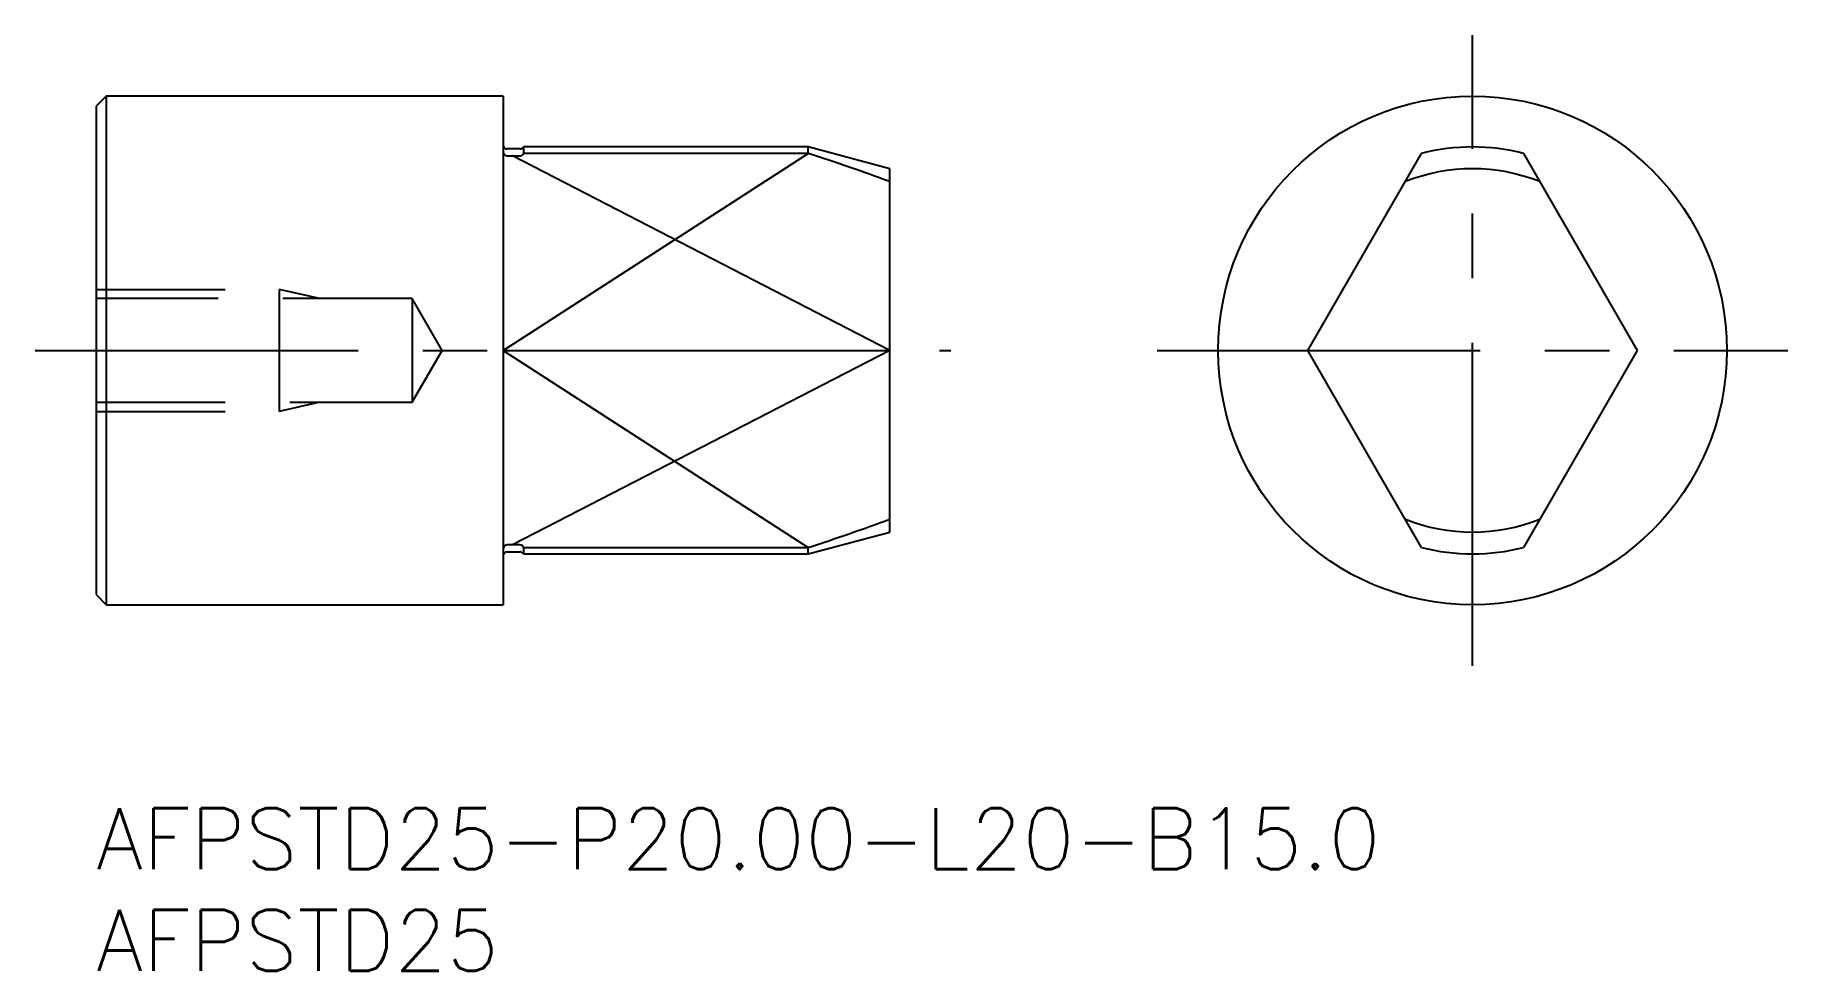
# Model space of a CAD drawing. Extents: x -3 to 83.1, y -8 to 38.
import ezdxf

# ---------------------------------------------------------------- set-up
doc = ezdxf.new("R2010")
doc.units = 0
doc.header["$LTSCALE"] = 0.5
doc.linetypes.add('CENTER', pattern=[50.8, 31.75, -6.35, 6.35, -6.35])
doc.linetypes.add('DASHED', pattern=[19.05, 12.7, -6.35])
for name, color, linetype in [('MSM_CENTER', 1, 'CENTER'), ('MSM_CONTINUOUS', 7, 'CONTINUOUS'), ('MSM_DASHED', 4, 'DASHED'), ('MSM_NARROW', 5, 'CONTINUOUS'), ('MSM_PART_NUMBER', 7, 'CONTINUOUS')]:
    doc.layers.add(name, color=color, linetype=linetype)
doc.styles.get("Standard").update_dxf_attribs({"font": 'txt.shx', "height": 1, "bigfont": 'bigfont.shx'})

# ---------------------------------------------------------------- blocks, each defined once
blk = doc.blocks.new('*U17')
at = {"layer": 'MSM_PART_NUMBER'}
blk.add_text('AFPSTD25-P20.00-L20-B15.0', height=3, dxfattribs=at).set_placement((0, -3))
blk = doc.blocks.new('*U18')
at = {"layer": 'MSM_PART_NUMBER'}
blk.add_text('AFPSTD25', height=3, dxfattribs=at).set_placement((0, -8))

msp = doc.modelspace()

# ---------------------------------------------------------------- linework, layer by layer
at = {"layer": 'MSM_CENTER'}
for p, q in [((67.643, 7), (67.643, 38)), ((-3, 22.5), (42, 22.5)), ((52.143, 22.5), (83.143, 22.5))]:
    msp.add_line(p, q, dxfattribs=at)
at = {"layer": 'MSM_CONTINUOUS'}
for p, q in [((0.5, 35), (0, 34.5)), ((0, 34.5), (0, 10.5)), ((20, 35), (0.5, 35)), ((0.5, 35), (0.5, 10)), ((20, 35), (20, 10)), ((20.827, 32.4), (20.2, 32.4)), ((20.2, 32.06), (20.827, 32.06)), ((35, 32.5), (21, 32.5)), ((21, 32.5), (21, 32.182)), ((35, 32.182), (21, 32.182)), ((39, 31.428), (35, 32.5)), ((59.553, 22.5), (65.143, 32.182)), ((70.143, 32.182), (75.734, 22.5)), ((39, 13.572), (39, 31.428)), ((20, 22.5), (39, 22.5)), ((65.143, 12.818), (59.553, 22.5)), ((75.734, 22.5), (70.143, 12.818)), ((20.827, 12.94), (20.2, 12.94)), ((35, 12.5), (39, 13.572)), ((20.2, 12.6), (20.827, 12.6)), ((21, 12.818), (21, 12.5)), ((21, 12.818), (35, 12.818)), ((21, 12.5), (35, 12.5)), ((0, 10.5), (0.5, 10)), ((0.5, 10), (20, 10))]:
    msp.add_line(p, q, dxfattribs=at)
msp.add_circle((67.643, 22.5), 12.5, dxfattribs=at)
for centre, radius, start, end in [((20.2, 32.6), 0.2, 180, 270), ((20.283, 32.303), 0.283, 179.9341, 208.38138), ((20.205, 32.25), 0.19, 205.57423, 268.37004), ((20.827, 32.6), 0.2, 270, 330), ((20.815, 32.261), 0.201, 273.32716, 336.97864), ((4.478, -62.319), 99.308, 69.65765, 72.10038), ((67.643, 22.5), 10, 75.52249, 104.47751), ((67.643, 22.5), 8.928, 68.30363, 111.69637), ((4.478, 107.319), 99.308, 287.89962, 290.34235), ((67.643, 22.5), 8.928, 248.30363, 291.69637), ((20.205, 12.75), 0.19, 91.62996, 154.42577), ((20.815, 12.739), 0.201, 23.02136, 86.67284), ((20.283, 12.697), 0.283, 151.61862, 180.0659), ((20.2, 12.4), 0.2, 90, 180), ((20.827, 12.4), 0.2, 30, 90), ((67.643, 22.5), 10, 255.52249, 284.47751)]:
    msp.add_arc(centre, radius, start, end, dxfattribs=at)
at = {"layer": 'MSM_DASHED'}
for p, q in [((0, 25.5), (9, 25.5)), ((15.528, 25.05), (0, 25.05)), ((9, 25.5), (9, 19.5)), ((11, 25.05), (9, 25.5)), ((17, 22.5), (15.528, 25.05)), ((15.528, 25.05), (15.528, 19.95)), ((15.528, 19.95), (17, 22.5)), ((0, 19.95), (15.528, 19.95)), ((11, 19.95), (9, 19.5)), ((0, 19.5), (9, 19.5))]:
    msp.add_line(p, q, dxfattribs=at)
at = {"layer": 'MSM_NARROW'}
for p, q in [((20, 22.5), (35, 32.182)), ((39, 22.5), (20.471, 32.06)), ((35, 32.232), (35, 32.45)), ((20, 22.5), (35, 12.818)), ((39, 22.5), (20.471, 12.94)), ((35, 12.55), (35, 12.768))]:
    msp.add_line(p, q, dxfattribs=at)

# ---------------------------------------------------------------- block references
at = {"layer": 'MSM_CONTINUOUS'}
for name in ['*U17', '*U18']:
    msp.add_blockref(name, (0, 0), dxfattribs=at)

doc.saveas('drawing.dxf')
